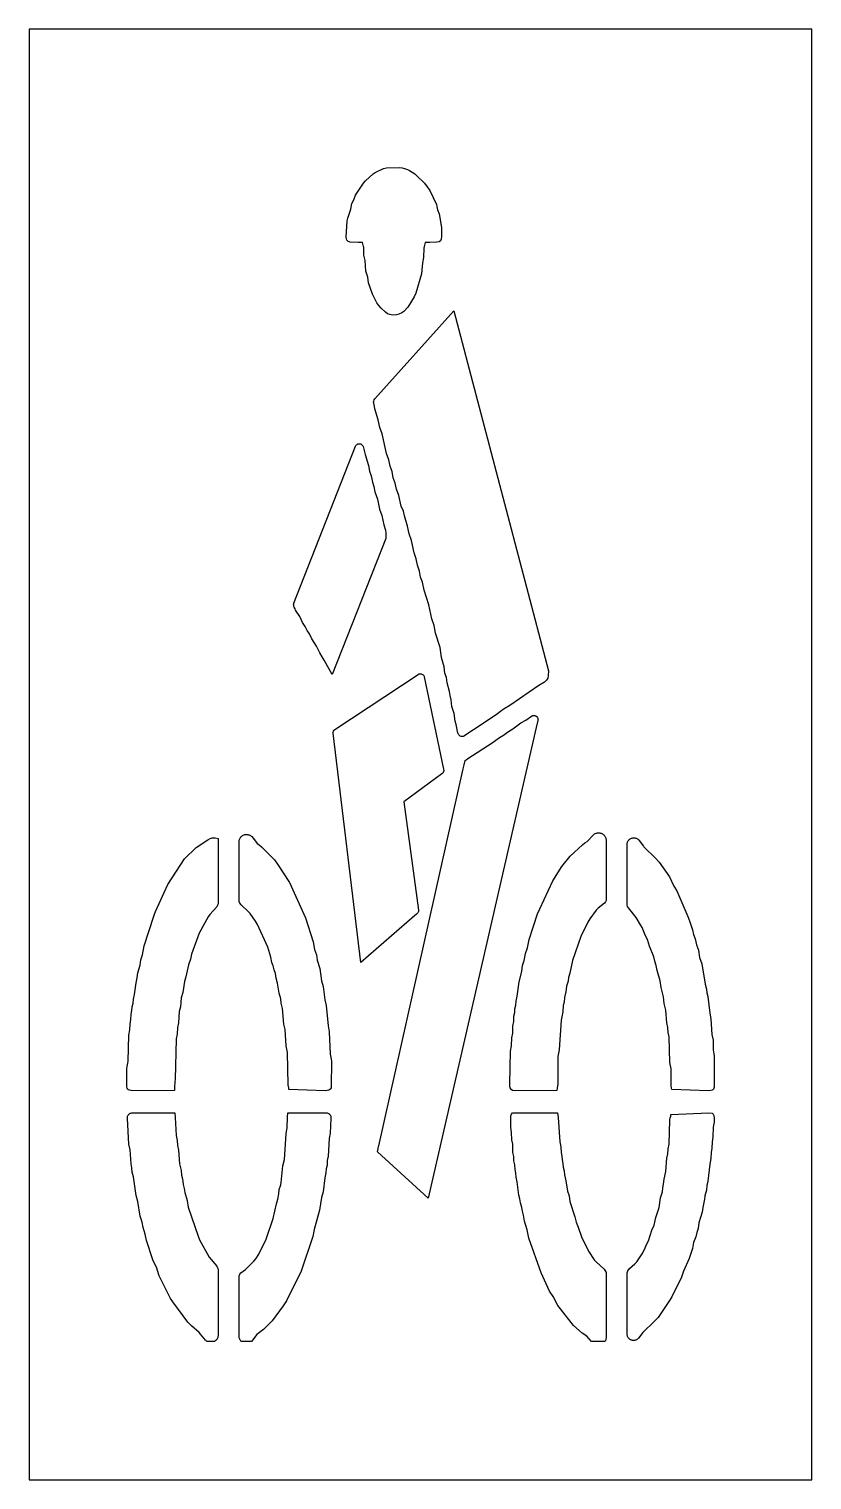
# Model space of a CAD drawing. Header units: inches. Extents: x 0 to 48, y 0 to 89.
import ezdxf

# ---------------------------------------------------------------- set-up
doc = ezdxf.new("R2010")
doc.units = ezdxf.units.IN
doc.header["$MEASUREMENT"] = 0
doc.layers.add('CUT', color=1, linetype='Continuous')

msp = doc.modelspace()

# ---------------------------------------------------------------- linework, layer by layer
at = {"layer": 'CUT'}
for points in [[(0, 0), (48, 0), (48, 89), (0, 89)], [(23.195, 80.377), (23.323, 80.312), (23.643, 80.111), (23.785, 80.002), (24.24, 79.542), (24.564, 79.09), (24.971, 78.228), (25.01, 78.111), (25.051, 77.904), (25.138, 77.654), (25.281, 76.828), (25.285, 76.272), (25.273, 76.115), (25.228, 76.011), (25.141, 75.943), (25.009, 75.916), (24.579, 75.912), (24.55, 75.909), (24.549, 75.909), (24.548, 75.909), (24.292, 75.915), (24.231, 75.665), (24.231, 75.665), (24.199, 75.556), (24.187, 74.984), (24.119, 74.666), (24.057, 73.986), (23.71, 72.794), (23.607, 72.567), (23.22, 71.94), (22.969, 71.679), (22.859, 71.596), (22.668, 71.501), (22.533, 71.463), (22.284, 71.455), (22.11, 71.481), (21.98, 71.535), (21.847, 71.624), (21.589, 71.873), (21.445, 72.033), (21.331, 72.214), (21.054, 72.739), (20.817, 73.437), (20.768, 73.77), (20.68, 74.02), (20.653, 74.141), (20.6, 74.803), (20.533, 75.121), (20.522, 75.621), (20.511, 75.661), (20.451, 75.91), (20.195, 75.904), (20.194, 75.904), (20.192, 75.904), (19.688, 75.925), (19.561, 75.971), (19.481, 76.048), (19.453, 76.122), (19.447, 76.241), (19.504, 77.228), (19.544, 77.402), (19.721, 77.949), (19.799, 78.292), (19.909, 78.514), (20.024, 78.805), (20.501, 79.545), (20.62, 79.678), (21.101, 80.112), (21.218, 80.193), (21.738, 80.437), (21.924, 80.492), (22.731, 80.5), (22.873, 80.483), (23.028, 80.44)], [(24.006, 55.386), (23.937, 55.755), (23.81, 56.107), (23.732, 56.51), (23.602, 56.861), (23.441, 57.636), (23.298, 58.039), (23.207, 58.515), (23.009, 59.131), (22.948, 59.424), (22.821, 59.733), (22.666, 60.38), (22.523, 60.765), (22.45, 61.151), (22.333, 61.468), (22.259, 61.855), (22.137, 62.189), (22.063, 62.576), (21.921, 62.961), (21.643, 64.171), (21.501, 64.556), (21.41, 65.031), (21.198, 65.699), (21.182, 65.848), (21.132, 66.041), (21.123, 66.106), (21.13, 66.179), (21.154, 66.247), (21.195, 66.308), (26.037, 71.724), (31.855, 49.634), (31.837, 49.344), (31.804, 49.189), (31.729, 49.051), (31.603, 48.929), (31.263, 48.739), (29.471, 47.501), (29.13, 47.311), (28.911, 47.129), (28.72, 46.995), (27.359, 46.083), (27.147, 45.958), (26.697, 45.646), (26.658, 45.625), (26.622, 45.612), (26.559, 45.603), (26.502, 45.608), (26.442, 45.627), (26.393, 45.657), (26.352, 45.697), (26.324, 45.74), (26.309, 45.774), (26.293, 45.837), (26.272, 45.888), (26.253, 46.025), (26.187, 46.337), (26.124, 46.543), (26.058, 47.023), (25.93, 47.451), (25.875, 47.86), (25.813, 48.109), (25.777, 48.371), (25.632, 48.89), (25.585, 49.223), (25.495, 49.49), (25.451, 49.878), (25.293, 50.449), (25.201, 51.071), (24.921, 51.944), (24.83, 52.42), (24.686, 52.822), (24.506, 53.686), (24.219, 54.576), (24.123, 55.068)], [(21.05, 61.199), (21.147, 60.933), (21.198, 60.62), (21.365, 60.166), (21.489, 59.55), (21.629, 59.165), (21.745, 58.583), (21.858, 58.266), (21.877, 58.09), (21.879, 57.746), (18.578, 49.413), (18.084, 50.291), (17.964, 50.481), (17.821, 50.731), (17.625, 51.155), (17.337, 51.588), (17.189, 51.894), (17.053, 52.1), (16.927, 52.355), (16.772, 52.591), (16.597, 52.964), (16.341, 53.353), (16.306, 53.443), (16.254, 53.543), (16.238, 53.584), (16.225, 53.641), (16.223, 53.699), (16.23, 53.743), (16.242, 53.785), (20.02, 63.412), (20.042, 63.455), (20.073, 63.492), (20.111, 63.523), (20.153, 63.546), (20.2, 63.56), (20.248, 63.565), (20.296, 63.56), (20.343, 63.546), (20.391, 63.52), (20.431, 63.483), (20.463, 63.439), (20.485, 63.389), (20.613, 62.91), (20.809, 62.218), (20.874, 61.87), (20.976, 61.586)], [(23.642, 34.597), (20.333, 31.747), (18.648, 45.816), (18.649, 45.88), (18.667, 45.941), (18.7, 45.995), (18.747, 46.038), (23.85, 49.416), (23.894, 49.438), (23.941, 49.451), (23.99, 49.455), (24.039, 49.449), (24.085, 49.434), (24.128, 49.41), (24.165, 49.377), (24.195, 49.339), (24.215, 49.301), (24.229, 49.256), (25.415, 43.594), (25.423, 43.522), (25.415, 43.462), (25.394, 43.404), (25.36, 43.353), (25.317, 43.311), (22.982, 41.598), (23.876, 34.943), (23.877, 34.901), (23.872, 34.86), (23.859, 34.82), (23.842, 34.787), (23.75, 34.71)], [(31.144, 46.804), (31.159, 46.783), (31.173, 46.761), (31.184, 46.738), (31.193, 46.714), (31.199, 46.688), (31.203, 46.663), (31.204, 46.637), (31.202, 46.611), (31.197, 46.585), (31.099, 46.158), (24.479, 17.289), (21.355, 20.136), (21.398, 20.318), (21.435, 20.472), (21.436, 20.506), (26.615, 43.616), (26.677, 43.864), (26.732, 44.129), (26.804, 44.177), (26.898, 44.257), (28.402, 45.213), (28.843, 45.552), (29.088, 45.691), (29.326, 45.876), (29.67, 46.068), (30.157, 46.437), (30.453, 46.598), (30.455, 46.599), (30.815, 46.849), (30.837, 46.862), (30.86, 46.873), (30.885, 46.882), (30.91, 46.888), (30.936, 46.891), (30.962, 46.891), (30.988, 46.889), (31.013, 46.884), (31.038, 46.877), (31.062, 46.867), (31.085, 46.854), (31.106, 46.84), (31.126, 46.823)], [(8.936, 24.434), (8.923, 24.07), (8.919, 23.881), (6.368, 23.879), (6.162, 23.901), (6.104, 23.93), (6.058, 23.974), (6.026, 24.029), (6.006, 24.11), (6, 25.241), (6.01, 25.363), (6.055, 25.562), (6.068, 25.684), (6.125, 27.284), (6.186, 27.603), (6.196, 27.959), (6.249, 28.243), (6.264, 28.579), (6.31, 28.795), (6.327, 29.022), (6.375, 29.254), (6.395, 29.498), (6.465, 29.782), (6.558, 30.495), (6.631, 30.796), (6.667, 31.112), (6.809, 31.575), (6.858, 31.908), (6.963, 32.209), (7.058, 32.757), (7.646, 34.591), (7.76, 34.875), (8.506, 36.533), (9.541, 38.093), (10.237, 38.794), (10.957, 39.271), (11.096, 39.349), (11.229, 39.385), (11.42, 39.383), (11.592, 39.341), (11.592, 35.335), (11.558, 35.254), (11.506, 35.166), (11.092, 34.694), (10.985, 34.55), (10.428, 33.542), (9.961, 32.257), (9.897, 31.945), (9.773, 31.593), (9.62, 30.854), (9.528, 30.573), (9.423, 29.899), (9.337, 29.582), (9.282, 29.03), (9.209, 28.729), (9.156, 28.031), (9.094, 27.747), (9.078, 27.339), (9.022, 27.055), (8.959, 24.573)], [(14.094, 38.97), (14.262, 38.835), (15.046, 38.042), (15.233, 37.778), (15.971, 36.648), (16.946, 34.481), (17.415, 33.006), (17.506, 32.53), (17.616, 32.212), (17.666, 31.88), (17.819, 31.382), (17.938, 30.618), (18.035, 30.267), (18.136, 29.446), (18.224, 29.094), (18.33, 27.858), (18.409, 27.487), (18.466, 26.121), (18.524, 25.818), (18.534, 25.696), (18.53, 24.132), (18.515, 24.049), (18.488, 23.991), (18.446, 23.943), (18.377, 23.903), (18.171, 23.879), (15.932, 23.956), (15.918, 24.049), (15.894, 24.238), (15.839, 26.218), (15.765, 26.624), (15.709, 27.629), (15.63, 27.965), (15.531, 28.93), (15.46, 29.25), (15.433, 29.513), (15.34, 29.858), (15.24, 30.474), (15.147, 30.78), (15.106, 31.059), (15.024, 31.292), (14.972, 31.532), (14.895, 31.748), (14.829, 32.078), (14.631, 32.675), (14.006, 34.072), (13.888, 34.273), (13.557, 34.744), (13.436, 34.876), (13, 35.277), (12.929, 35.376), (12.878, 35.49), (12.878, 38.617), (12.878, 38.687), (12.878, 38.687), (12.878, 39.148), (12.88, 39.194), (12.887, 39.24), (12.899, 39.285), (12.915, 39.329), (12.936, 39.37), (12.961, 39.409), (12.99, 39.446), (13.022, 39.479), (13.058, 39.509), (13.096, 39.535), (13.137, 39.556), (13.18, 39.574), (13.225, 39.587), (13.271, 39.595), (13.317, 39.599), (13.363, 39.597), (13.409, 39.591), (13.454, 39.581), (13.498, 39.566), (13.54, 39.546), (13.58, 39.522), (13.617, 39.494), (13.651, 39.463), (13.94, 39.102), (13.94, 39.102), (13.985, 39.046)], [(35.123, 39.647), (35.164, 39.624), (35.202, 39.597), (35.237, 39.566), (35.269, 39.532), (35.297, 39.496), (35.322, 39.456), (35.342, 39.414), (35.358, 39.37), (35.37, 39.325), (35.377, 39.279), (35.379, 39.233), (35.379, 38.679), (35.379, 35.539), (35.343, 35.461), (35.283, 35.382), (34.894, 35.067), (34.767, 34.942), (34.384, 34.42), (34.258, 34.223), (33.823, 33.334), (33.321, 31.87), (33.161, 31.095), (33.079, 30.812), (33.045, 30.587), (32.953, 30.281), (32.92, 29.944), (32.827, 29.599), (32.798, 29.318), (32.752, 29.103), (32.729, 28.713), (32.614, 28.206), (32.496, 26.392), (32.424, 25.985), (32.421, 24.276), (32.385, 24.051), (32.368, 23.881), (29.848, 23.879), (29.644, 23.9), (29.564, 23.951), (29.501, 24.047), (29.476, 24.146), (29.471, 24.305), (29.526, 26.302), (29.587, 26.639), (29.598, 27.121), (29.651, 27.405), (29.662, 27.832), (29.715, 28.117), (29.73, 28.453), (29.776, 28.668), (29.793, 28.895), (29.841, 29.127), (29.861, 29.371), (29.933, 29.673), (30.04, 30.548), (30.213, 31.189), (30.254, 31.56), (30.358, 31.861), (30.428, 32.285), (30.552, 32.637), (30.653, 33.147), (31.18, 34.736), (31.307, 35.034), (32.118, 36.761), (32.67, 37.626), (33.173, 38.261), (33.922, 38.96), (34.082, 39.077), (34.226, 39.166), (34.603, 39.574), (34.638, 39.604), (34.677, 39.63), (34.718, 39.652), (34.761, 39.669), (34.806, 39.683), (34.852, 39.691), (34.898, 39.696), (34.945, 39.695), (34.991, 39.69), (35.036, 39.68), (35.081, 39.666)], [(37.69, 38.83), (38.417, 38.137), (38.637, 37.901), (39.256, 36.995), (39.53, 36.43), (39.721, 36.132), (40.395, 34.561), (40.515, 34.241), (40.677, 33.745), (40.738, 33.452), (40.843, 33.193), (40.914, 32.825), (41.035, 32.49), (41.108, 32.049), (41.243, 31.663), (41.456, 30.403), (41.536, 30.102), (41.564, 29.879), (41.622, 29.646), (41.729, 28.628), (41.808, 28.293), (41.867, 27.325), (41.933, 26.971), (41.942, 26.38), (41.991, 26.131), (42, 25.99), (41.997, 24.102), (41.967, 23.978), (41.929, 23.933), (41.875, 23.904), (41.793, 23.886), (41.651, 23.879), (39.403, 23.951), (39.389, 24.037), (39.366, 24.206), (39.362, 25.213), (39.296, 25.602), (39.236, 27.183), (39.181, 27.45), (39.162, 27.748), (39.1, 28.033), (39.038, 28.821), (38.933, 29.218), (38.9, 29.645), (38.745, 30.217), (38.692, 30.623), (38.502, 31.261), (38.448, 31.557), (38.357, 31.824), (38.304, 32.083), (38.045, 32.734), (37.925, 33.145), (37.803, 33.383), (37.582, 33.898), (37.496, 34.055), (37.222, 34.498), (36.742, 35.103), (36.7, 35.178), (36.665, 35.26), (36.665, 38.471), (36.665, 38.512), (36.665, 38.512), (36.665, 38.975), (36.667, 39.017), (36.673, 39.059), (36.684, 39.099), (36.698, 39.139), (36.717, 39.177), (36.739, 39.212), (36.765, 39.245), (36.794, 39.276), (36.825, 39.303), (36.86, 39.327), (36.897, 39.348), (36.935, 39.364), (36.975, 39.377), (37.016, 39.386), (37.058, 39.39), (37.1, 39.39), (37.142, 39.386), (37.183, 39.377), (37.223, 39.365), (37.262, 39.348), (37.299, 39.328), (37.333, 39.304), (37.365, 39.277), (37.394, 39.247), (37.664, 38.868), (37.664, 38.868)], [(7.984, 12.522), (7.932, 12.655), (7.835, 12.999), (7.599, 13.504), (7.206, 14.682), (7.127, 15.083), (6.989, 15.491), (6.941, 15.805), (6.817, 16.175), (6.663, 17.079), (6.558, 17.448), (6.407, 18.59), (6.333, 18.891), (6.31, 19.152), (6.254, 19.402), (6.197, 20.244), (6.126, 20.597), (6.045, 22.174), (6.035, 22.262), (6.046, 22.311), (6.064, 22.358), (6.091, 22.401), (6.125, 22.439), (6.158, 22.467), (6.202, 22.492), (6.249, 22.51), (6.299, 22.519), (8.938, 22.521), (8.965, 22.239), (9.016, 21.125), (9.076, 20.823), (9.095, 20.524), (9.156, 20.24), (9.217, 19.397), (9.325, 18.982), (9.354, 18.701), (9.413, 18.469), (9.458, 18.133), (9.521, 17.883), (9.555, 17.64), (9.704, 17.141), (9.764, 16.737), (10.367, 14.964), (10.459, 14.73), (11.05, 13.659), (11.156, 13.515), (11.508, 13.107), (11.559, 13.019), (11.592, 12.937), (11.592, 9.481), (11.592, 9.352), (11.592, 8.885), (11.589, 8.838), (11.582, 8.792), (11.57, 8.748), (11.554, 8.704), (11.533, 8.663), (11.508, 8.624), (11.479, 8.588), (11.446, 8.555), (11.411, 8.525), (11.373, 8.5), (10.918, 8.5), (10.889, 8.518), (10.852, 8.546), (10.819, 8.578), (10.52, 8.938), (10.437, 9.038), (9.958, 9.45), (9.731, 9.679), (8.812, 10.926), (8.675, 11.136)], [(18.401, 20.942), (18.344, 19.865), (18.287, 19.599), (18.271, 19.317), (18.223, 19.085), (18.203, 18.841), (18.132, 18.539), (18.03, 17.665), (17.938, 17.331), (17.817, 16.549), (17.483, 15.354), (17.408, 14.933), (16.682, 12.804), (15.781, 10.981), (15.579, 10.684), (14.91, 9.769), (14.365, 9.221), (13.965, 8.92), (13.639, 8.5), (13.003, 8.5), (12.988, 8.516), (12.959, 8.552), (12.935, 8.591), (12.915, 8.631), (12.899, 8.674), (12.887, 8.718), (12.88, 8.763), (12.878, 8.808), (12.878, 9.341), (12.878, 12.516), (12.931, 12.628), (12.992, 12.71), (13.276, 12.907), (13.784, 13.416), (13.906, 13.571), (14.083, 13.842), (14.548, 14.776), (14.97, 16.039), (15.163, 16.935), (15.245, 17.217), (15.311, 17.55), (15.339, 17.813), (15.431, 18.101), (15.459, 18.241), (15.564, 19.261), (15.653, 19.667), (15.759, 21.229), (15.831, 21.618), (15.837, 22.246), (15.862, 22.521), (18.208, 22.521), (18.274, 22.514), (18.316, 22.501), (18.356, 22.482), (18.393, 22.457), (18.426, 22.428), (18.454, 22.393), (18.477, 22.356), (18.496, 22.308), (18.505, 22.265), (18.496, 22.166), (18.466, 21.278)], [(33.538, 15.804), (33.667, 15.513), (33.862, 14.915), (34.305, 14.031), (34.655, 13.508), (34.778, 13.377), (35.253, 12.938), (35.325, 12.839), (35.379, 12.726), (35.379, 9.313), (35.379, 8.745), (35.376, 8.697), (35.369, 8.649), (35.357, 8.603), (35.34, 8.558), (35.319, 8.515), (35.31, 8.5), (34.489, 8.5), (34.2, 8.824), (33.912, 9.011), (33.386, 9.475), (32.58, 10.49), (32.422, 10.707), (32.14, 11.25), (31.915, 11.591), (31.396, 12.7), (30.644, 14.84), (30.546, 15.351), (30.371, 15.879), (30.313, 16.251), (30.252, 16.484), (30.218, 16.708), (30.13, 16.997), (30.093, 17.239), (30.032, 17.472), (29.931, 18.292), (29.862, 18.576), (29.841, 18.82), (29.796, 19.036), (29.777, 19.334), (29.728, 19.584), (29.714, 19.848), (29.666, 20.081), (29.652, 20.597), (29.601, 20.864), (29.588, 21.309), (29.533, 21.611), (29.535, 22.344), (29.57, 22.447), (29.64, 22.521), (32.407, 22.521), (32.436, 22.234), (32.541, 20.744), (32.605, 20.442), (32.622, 20.089), (32.67, 19.856), (32.687, 19.629), (32.733, 19.414), (32.75, 19.187), (32.798, 18.954), (32.821, 18.708), (32.917, 18.346), (33.022, 17.713), (33.11, 17.424), (33.156, 17.089), (33.467, 16.131)], [(36.787, 8.669), (36.76, 8.699), (36.735, 8.73), (36.714, 8.764), (36.697, 8.801), (36.683, 8.838), (36.673, 8.877), (36.667, 8.917), (36.665, 8.957), (36.665, 9.401), (36.665, 9.402), (36.665, 9.455), (36.665, 12.707), (36.72, 12.819), (36.822, 12.963), (37.138, 13.253), (37.255, 13.389), (37.583, 13.862), (37.73, 14.129), (37.852, 14.437), (37.974, 14.665), (38.182, 15.315), (38.322, 15.621), (38.419, 16.093), (38.635, 16.722), (38.724, 17.307), (38.836, 17.683), (38.861, 17.928), (38.906, 18.143), (38.931, 18.461), (39.044, 18.912), (39.102, 19.736), (39.161, 20.003), (39.18, 20.302), (39.239, 20.604), (39.296, 22.096), (39.31, 22.219), (39.338, 22.32), (39.355, 22.428), (41.674, 22.521), (41.876, 22.499), (41.947, 22.447), (41.985, 22.36), (41.999, 22.222), (41.998, 21.953), (41.942, 21.634), (41.932, 21.026), (41.879, 20.742), (41.865, 20.351), (41.813, 20.085), (41.801, 19.712), (41.729, 19.375), (41.624, 18.32), (41.564, 18.07), (41.531, 17.773), (41.438, 17.428), (41.411, 17.219), (41.307, 16.721), (41.264, 16.425), (41.07, 15.77), (41.018, 15.419), (40.932, 15.17), (40.879, 14.911), (40.746, 14.56), (40.674, 14.195), (40.47, 13.581), (40.126, 12.808), (40.007, 12.439), (39.406, 11.231), (39.266, 11), (38.565, 9.975), (38.304, 9.703), (37.663, 9.097), (37.629, 9.05), (37.629, 9.049), (37.362, 8.693), (37.333, 8.665), (37.303, 8.639), (37.27, 8.616), (37.234, 8.597), (37.197, 8.582), (37.159, 8.57), (37.119, 8.562), (37.079, 8.559), (37.039, 8.559), (36.999, 8.564), (36.96, 8.572), (36.922, 8.584), (36.885, 8.6), (36.85, 8.62), (36.817, 8.643)]]:
    msp.add_lwpolyline(points, close=True, dxfattribs=at)

doc.saveas('drawing.dxf')
